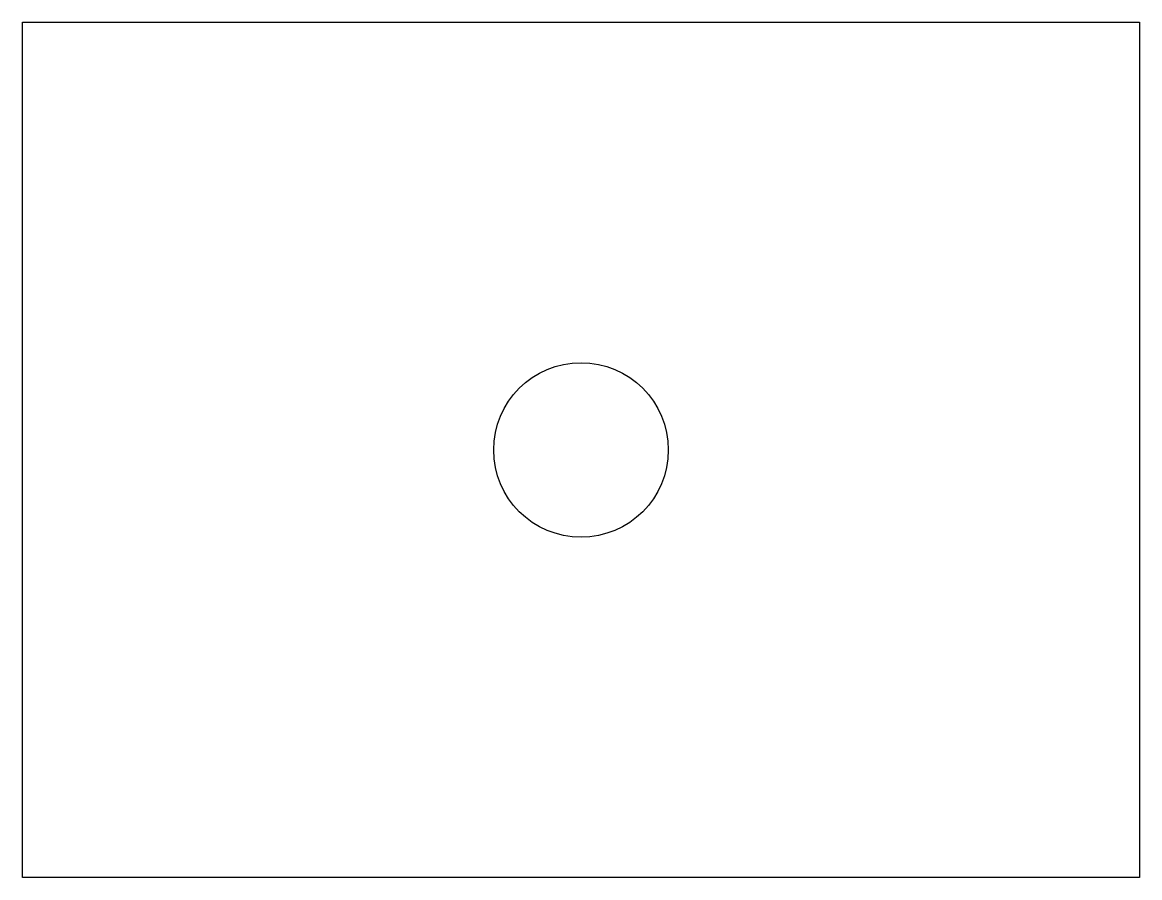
# Model space of a CAD drawing. Header units: inches. Extents: x -1 to 1, y -0.77 to 0.77.
import ezdxf

# ---------------------------------------------------------------- set-up
doc = ezdxf.new("R2010")
doc.units = ezdxf.units.IN
doc.header["$LTSCALE"] = 0.5
doc.header["$MEASUREMENT"] = 0
doc.layers.add('Mounting', color=4, linetype='CONTINUOUS')

msp = doc.modelspace()

# ---------------------------------------------------------------- linework, layer by layer
at = {"layer": 'Mounting', "color": 0, "transparency": 16777216}
msp.add_lwpolyline([(-1, 0.7654), (1, 0.7654), (1, -0.7654), (-1, -0.7654)], close=True, dxfattribs=at)
msp.add_circle((0, 0), 0.1562, dxfattribs=at)

doc.saveas('drawing.dxf')
